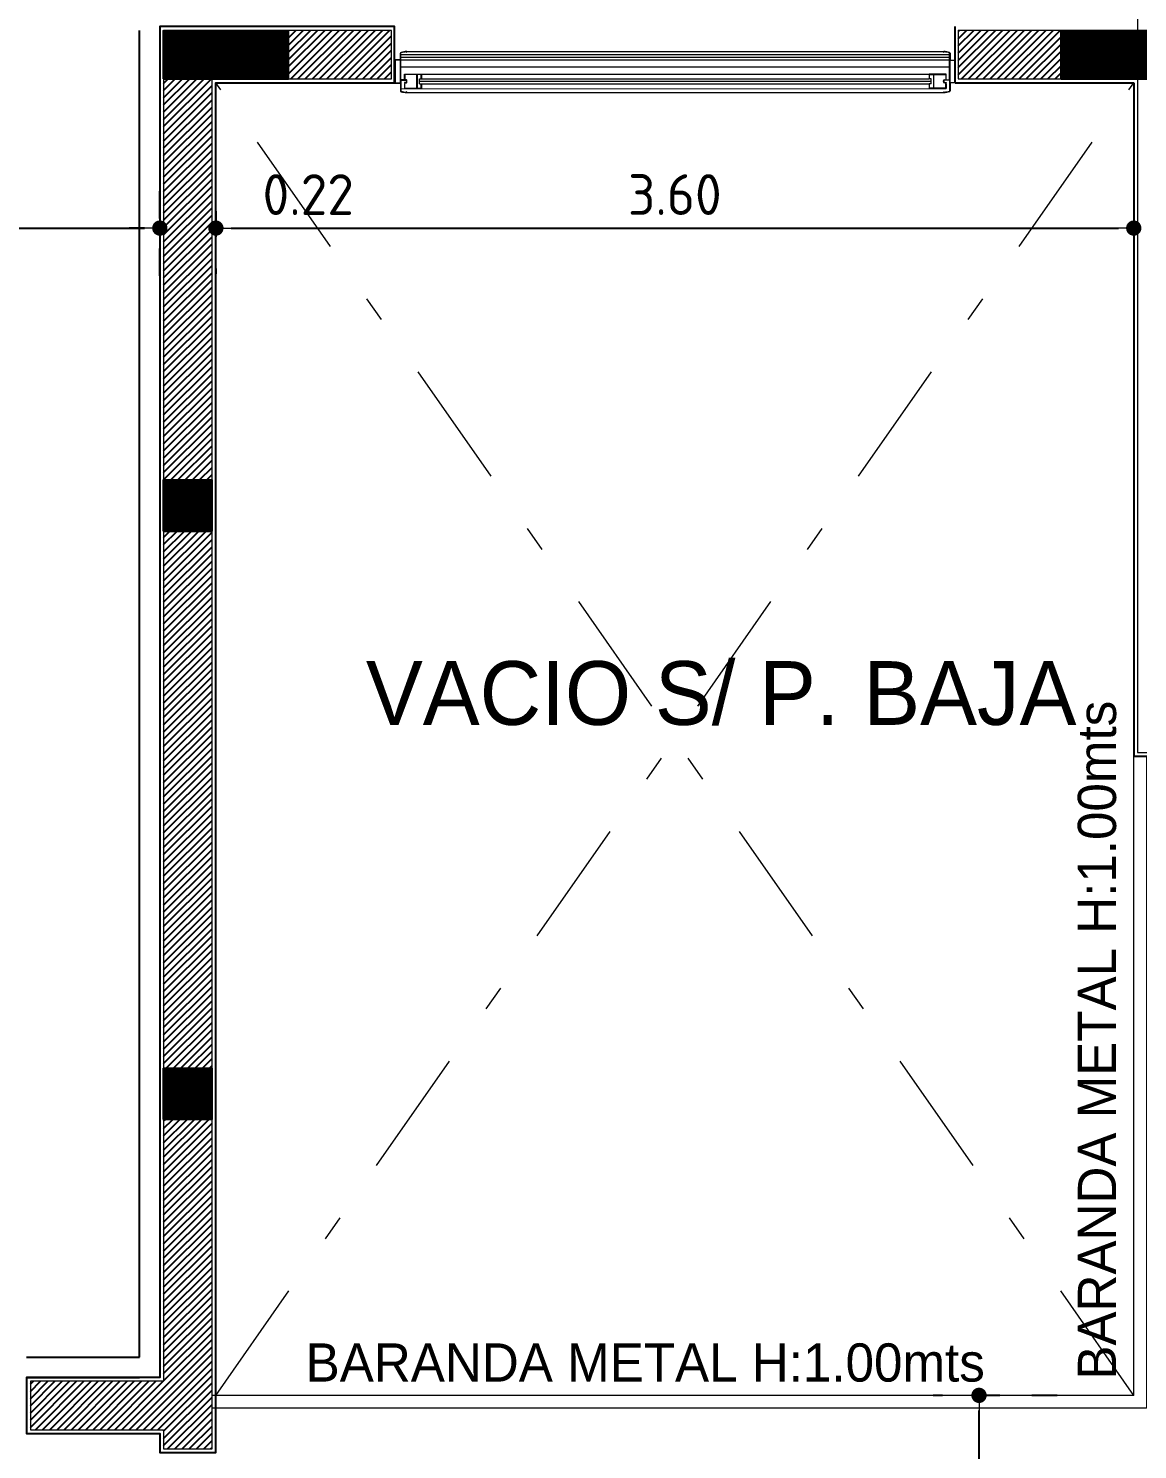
# Model space of a CAD drawing. Extents: x 233 to 569, y -241 to -74.
# Drawn here: x 404.38 to 408.73, y -177.4 to -171.82 of the extents above; entities that cross this region are included whole.
import ezdxf

# ---------------------------------------------------------------- set-up
doc = ezdxf.new("R2010")
doc.units = 0
doc.header["$MEASUREMENT"] = 0
doc.linetypes.add('DASHDOT', pattern=[1, 0.5, -0.25, 0, -0.25])
doc.linetypes.add('DOT2', pattern=[0.125, 0, -0.125])
doc.layers.get('0').update_dxf_attribs({"linetype": 'CONTINUOUS', "lineweight": 50})
doc.layers.get('DEFPOINTS').update_dxf_attribs({"linetype": 'CONTINUOUS'})
for name, color, linetype, lineweight in [('2D N 0 PB ABER VISTA', 1, 'CONTINUOUS', 9), ('2D PA ESTRUCTURA COLUMNAS BORDES', 95, 'CONTINUOUS', 9), ('2D PA ESTRUCTURA COLUMNAS HATCH', 210, 'CONTINUOUS', 9), ('COTAS', 1, 'CONTINUOUS', 9), ('GRAFISMOS', 8, 'CONTINUOUS', 13), ('LINEAS', 2, 'CONTINUOUS', 20), ('TEXTOGREEN', 3, 'CONTINUOUS', 40)]:
    doc.layers.add(name, color=color, linetype=linetype, lineweight=lineweight)
for name, color, linetype in [('2D PA ABERTURAS VISTA', 1, 'CONTINUOUS'), ('2D PA MUROS', 7, 'CONTINUOUS'), ('2D PB MUROS MAMP. HATCH', 10, 'CONTINUOUS'), ('2D PLATEA ESTRUCTURA COLUMNAS HATCH', 92, 'CONTINUOUS')]:
    doc.layers.add(name, color=color, linetype=linetype)
doc.styles.add('ARIAL', font='')
doc.styles.get("Standard").update_dxf_attribs({"font": 'bahnschrift.ttf'})
doc.styles.get('ARIAL').set_extended_font_data('DIN')
doc.dimstyles.new('PLANTA', dxfattribs={"dimscale": 0, "dimtxt": 0.16, "dimasz": 0.06, "dimexe": 0.18, "dimexo": 0, "dimgap": 0.05, "dimtad": 1, "dimzin": 0, "dimdsep": 46, "dimtxsty": 'ARIAL', "dimblk1": 'DOT', "dimblk2": 'DOT', "dimsah": 1, "dimcen": 0.09, "dimclrd": 1, "dimclre": 1, "dimclrt": 3, "dimadec": 0, "dimazin": 0, "dimtfac": 1, "dimtofl": 0, "dimtmove": 0, "dimatfit": 3, "dimldrblk": 'DOT', "dimfxl": 0.18, "dimtolj": 1, "dimtzin": 0, "dimarcsym": 0})
pattern_1 = [(90, (-33.139532, 77.62192647), (-0.00025, 7e-20), []), (180, (-33.139532, 77.62192647), (-9e-20, -0.00025), [])]
pattern_2 = [(45, (0, 0), (-0.0141421356, 0.0141421356), [])]

# ---------------------------------------------------------------- blocks, each defined once
blk = doc.blocks.new('_DOT')
at = {"color": 0, "linetype": 'ByBlock'}
blk.add_line((-0.5, 0), (-1, 0), dxfattribs=at)
at = {"color": 0, "linetype": 'ByBlock', "const_width": 0.5}
blk.add_lwpolyline([(-0.25, 0, 1), (0.25, 0, 1)], format="xyb", close=True, dxfattribs=at)
blk = doc.blocks.new('*D283')
at = {"layer": 'COTAS', "color": 1, "linetype": 'DOT2', "lineweight": -2, "transparency": 16777216}
for p, q in [((400.446, -172.7836), (400.446, -172.4236)), ((404.8917, -172.7836), (404.8917, -172.4236))]:
    blk.add_line(p, q, dxfattribs=at)
at = {"layer": 'COTAS', "color": 1, "lineweight": -2, "transparency": 16777216}
blk.add_line((400.506, -172.6036), (404.8317, -172.6036), dxfattribs=at)
at = {"layer": 'DEFPOINTS', "color": 0, "transparency": 16777216}
for p in [(404.8917, -172.6036), (400.446, -172.7836), (404.8917, -172.7836)]:
    blk.add_point(p, dxfattribs=at)
at = {"layer": 'COTAS', "color": 1, "lineweight": -2, "transparency": 16777216, "xscale": 0.06, "yscale": 0.06, "zscale": 0.06}
for p, rotation in [((400.446, -172.6036), 180.0000652546125), ((404.8917, -172.6036), 6.52546125139256e-05)]:
    blk.add_blockref('_DOT', p, dxfattribs=dict(at, rotation=rotation))
at = {"layer": 'COTAS', "color": 3, "transparency": 16777216, "insert": (402.6689, -172.4728), "char_height": 0.16, "attachment_point": 5, "rotation": 0.0001, "style": 'ARIAL'}
blk.add_mtext('\\A1;4.45', dxfattribs=at)
blk = doc.blocks.new('*D293')
at = {"layer": 'COTAS', "color": 1, "linetype": 'DOT2', "lineweight": -2, "transparency": 16777216}
for p, q in [((408.4117, -177.1841), (407.9249, -177.1841)), ((408.4117, -178.2839), (407.9249, -178.2839))]:
    blk.add_line(p, q, dxfattribs=at)
at = {"layer": 'COTAS', "color": 1, "lineweight": -2, "transparency": 16777216}
blk.add_line((408.1049, -178.2239), (408.1049, -177.2441), dxfattribs=at)
at = {"layer": 'DEFPOINTS', "color": 0, "transparency": 16777216}
for p in [(408.1049, -177.1841), (408.4117, -177.1841), (408.4117, -178.2839)]:
    blk.add_point(p, dxfattribs=at)
at = {"layer": 'COTAS', "color": 1, "lineweight": -2, "transparency": 16777216, "xscale": 0.06, "yscale": 0.06, "zscale": 0.06}
for p, rotation in [((408.1049, -177.1841), 90), ((408.1049, -178.2839), 270)]:
    blk.add_blockref('_DOT', p, dxfattribs=dict(at, rotation=rotation))
at = {"layer": 'COTAS', "color": 3, "transparency": 16777216, "insert": (407.9735, -177.734), "char_height": 0.16, "attachment_point": 5, "rotation": 90, "style": 'ARIAL'}
blk.add_mtext('\\A1;1.10', dxfattribs=at)
blk = doc.blocks.new('*D305')
at = {"layer": 'COTAS', "color": 1, "linetype": 'DOT2', "lineweight": -2, "transparency": 16777216}
for p, q in [((405.1117, -172.5375), (405.1117, -172.7836)), ((408.7117, -172.5375), (408.7117, -172.7836))]:
    blk.add_line(p, q, dxfattribs=at)
at = {"layer": 'COTAS', "color": 1, "lineweight": -2, "transparency": 16777216}
blk.add_line((405.1717, -172.6036), (408.6517, -172.6036), dxfattribs=at)
at = {"layer": 'DEFPOINTS', "color": 0, "transparency": 16777216}
for p in [(405.1117, -172.5375), (408.7117, -172.5375), (408.7117, -172.6036)]:
    blk.add_point(p, dxfattribs=at)
at = {"layer": 'COTAS', "color": 1, "lineweight": -2, "transparency": 16777216, "xscale": 0.06, "yscale": 0.06, "zscale": 0.06, "rotation": 180}
blk.add_blockref('_DOT', (405.1117, -172.6036), dxfattribs=at)
at = {"layer": 'COTAS', "color": 1, "lineweight": -2, "transparency": 16777216, "xscale": 0.06, "yscale": 0.06, "zscale": 0.06}
blk.add_blockref('_DOT', (408.7117, -172.6036), dxfattribs=at)
at = {"layer": 'COTAS', "color": 3, "transparency": 16777216, "insert": (406.9117, -172.472), "char_height": 0.16, "attachment_point": 5, "style": 'ARIAL'}
blk.add_mtext('\\A1;3.60', dxfattribs=at)
blk = doc.blocks.new('*D306')
at = {"layer": 'COTAS', "color": 1, "linetype": 'DOT2', "lineweight": -2, "transparency": 16777216}
for p, q in [((404.8917, -172.7911), (404.8917, -172.4236)), ((405.1117, -172.7911), (405.1117, -172.4236))]:
    blk.add_line(p, q, dxfattribs=at)
at = {"layer": 'COTAS', "color": 1, "lineweight": -2, "transparency": 16777216}
for p, q in [((404.8317, -172.6036), (404.7717, -172.6036)), ((405.1717, -172.6036), (405.7157, -172.6036))]:
    blk.add_line(p, q, dxfattribs=at)
at = {"layer": 'DEFPOINTS', "color": 0, "transparency": 16777216}
for p in [(405.1117, -172.6036), (404.8917, -172.7911), (405.1117, -172.7911)]:
    blk.add_point(p, dxfattribs=at)
at = {"layer": 'COTAS', "color": 1, "lineweight": -2, "transparency": 16777216, "xscale": 0.06, "yscale": 0.06, "zscale": 0.06}
blk.add_blockref('_DOT', (404.8917, -172.6036), dxfattribs=at)
at = {"layer": 'COTAS', "color": 1, "lineweight": -2, "transparency": 16777216, "xscale": 0.06, "yscale": 0.06, "zscale": 0.06, "rotation": 180}
blk.add_blockref('_DOT', (405.1117, -172.6036), dxfattribs=at)
at = {"layer": 'COTAS', "color": 3, "transparency": 16777216, "insert": (405.4737, -172.4722), "char_height": 0.16, "attachment_point": 5, "style": 'ARIAL'}
blk.add_mtext('\\A1;0.22', dxfattribs=at)

msp = doc.modelspace()

# ---------------------------------------------------------------- hatches: boundary and pattern name
at = {"layer": '2D PB MUROS MAMP. HATCH'}
h = msp.add_hatch(dxfattribs=at)
h.set_pattern_fill('_USER', color=256, scale=0.02, angle=45, pattern_type=0)
h.set_pattern_definition(pattern_2)
h.paths.add_polyline_path([(405.8005, -171.8282), (405.5122, -171.8282), (405.5122, -172.0182), (405.8005, -172.0182)])
h.paths.add_polyline_path([(405.5122, -171.8282), (405.3967, -171.8282), (405.3967, -172.0182), (405.5122, -172.0182)])
h = msp.add_hatch(dxfattribs=at)
h.set_pattern_fill('_USER', color=256, scale=0.02, angle=45, pattern_type=0)
h.set_pattern_definition(pattern_2)
h.paths.add_polyline_path([(408.4267, -171.8282), (408.0236, -171.8282), (408.0236, -172.0182), (408.4267, -172.0182)])
h = msp.add_hatch(dxfattribs=at)
h.set_pattern_fill('_USER', color=256, scale=0.02, angle=45, pattern_type=0)
h.set_pattern_definition([(45, (-33.139532, 77.621926), (-0.0141421356, 0.0141421356), [])])
h.paths.add_polyline_path([(405.0967, -172.0182), (404.9067, -172.0182), (404.9067, -173.5918), (405.0967, -173.5918)])
h.paths.add_polyline_path([(405.0967, -173.7928), (404.9067, -173.7928), (404.9067, -175.9001), (405.0967, -175.9001)])
h.paths.add_polyline_path([(405.0967, -176.101), (404.9067, -176.101), (404.9067, -177.1288), (404.3838, -177.1288), (404.3838, -177.3188), (404.9067, -177.3188), (404.9067, -177.3939), (405.0967, -177.3939)])
at = {"layer": '2D PLATEA ESTRUCTURA COLUMNAS HATCH'}
h = msp.add_hatch(dxfattribs=at)
h.set_pattern_fill('NET', color=256, scale=0.002, angle=90)
h.set_pattern_definition(pattern_1)
h.paths.add_polyline_path([(404.9067, -171.8282), (404.9067, -172.0182), (405.3967, -172.0182), (405.3967, -171.8282)])
h = msp.add_hatch(dxfattribs=at)
h.set_pattern_fill('NET', color=256, scale=0.002, angle=90)
h.set_pattern_definition(pattern_1)
h.paths.add_polyline_path([(408.4267, -171.8282), (408.4267, -172.0182), (408.9167, -172.0182), (408.9167, -171.8282)])
h = msp.add_hatch(dxfattribs=at)
h.set_pattern_fill('NET', color=256, scale=0.002, angle=90)
h.set_pattern_definition(pattern_1)
h.paths.add_polyline_path([(405.0967, -173.5918), (404.9067, -173.5918), (404.9067, -173.7928), (405.0967, -173.7928)])
h = msp.add_hatch(dxfattribs=at)
h.set_pattern_fill('NET', color=256, scale=0.002, angle=90)
h.set_pattern_definition(pattern_1)
h.paths.add_polyline_path([(405.0967, -175.9001), (404.9067, -175.9001), (404.9067, -176.101), (405.0967, -176.101)])

# ---------------------------------------------------------------- linework, layer by layer
at = {"layer": '2D N 0 PB ABER VISTA', "color": 1}
for p, q in [((405.8355, -171.9171), (405.8355, -171.9418)), ((405.8355, -171.9418), (405.8355, -171.9171)), ((405.8355, -171.9418), (405.8355, -171.9246)), ((405.8375, -171.9548), (405.8375, -171.9165)), ((405.8375, -172.0206), (405.8375, -171.9165)), ((407.9892, -171.9548), (407.9892, -171.9165)), ((407.9892, -172.0206), (407.9892, -171.9165)), ((407.9912, -171.9171), (407.9912, -171.9418)), ((407.9912, -171.9418), (407.9912, -171.9171)), ((407.9912, -171.9418), (407.9912, -171.9246)), ((405.8344, -171.9429), (405.8129, -171.9429)), ((405.8129, -171.9429), (405.8129, -172.0353)), ((405.815, -171.9449), (405.815, -172.0332)), ((405.8349, -171.9449), (405.815, -171.9449)), ((405.8339, -171.9429), (405.8344, -171.9429)), ((405.8355, -171.9508), (405.8355, -171.9454)), ((405.8355, -172.0327), (405.8355, -171.9454)), ((405.8375, -172.0206), (405.8375, -171.9577)), ((407.9892, -172.0206), (407.9892, -171.9577)), ((407.9912, -171.9508), (407.9912, -171.9454)), ((407.9912, -172.0327), (407.9912, -171.9454)), ((407.9918, -171.9449), (408.0117, -171.9449)), ((407.9928, -171.9428), (407.9923, -171.9428)), ((408.0117, -171.9449), (408.0117, -172.0332)), ((405.8129, -172.0353), (405.8344, -172.0353)), ((405.815, -172.0332), (405.8349, -172.0332)), ((405.8339, -172.0353), (405.8344, -172.0353)), ((405.8355, -172.0363), (405.8355, -172.0653)), ((405.8375, -172.0245), (405.8375, -172.0658)), ((405.8591, -172.0217), (405.8385, -172.0217)), ((405.8385, -172.0235), (405.8588, -172.0235)), ((405.8508, -172.0325), (405.8508, -172.033)), ((405.8587, -172.032), (405.8513, -172.032)), ((405.8513, -172.0336), (405.8591, -172.0336)), ((405.8595, -172.0276), (405.8587, -172.032)), ((405.8588, -172.0235), (405.8595, -172.0276)), ((405.8611, -172.0276), (405.8602, -172.0225)), ((405.8602, -172.0327), (405.8611, -172.0276)), ((407.9656, -172.0276), (407.9665, -172.0225)), ((407.9665, -172.0327), (407.9656, -172.0276)), ((407.9679, -172.0235), (407.9672, -172.0276)), ((407.9672, -172.0276), (407.968, -172.032)), ((407.9675, -172.0217), (407.9882, -172.0217)), ((407.9754, -172.0335), (407.9675, -172.0335)), ((407.9882, -172.0235), (407.9679, -172.0235)), ((407.968, -172.032), (407.9754, -172.032)), ((407.9759, -172.0325), (407.9759, -172.033)), ((407.9892, -172.0245), (407.9892, -172.0658)), ((407.9912, -172.0363), (407.9912, -172.0653)), ((408.0117, -172.0332), (407.9918, -172.0332)), ((407.9928, -172.0353), (407.9923, -172.0353))]:
    msp.add_line(p, q, dxfattribs=at)
at = {"layer": '2D N 0 PB ABER VISTA', "color": 251}
for p, q in [((405.8375, -171.9228), (407.9892, -171.9228)), ((405.858, -171.9111), (407.9666, -171.9111)), ((405.8375, -171.933), (407.9892, -171.933)), ((405.8375, -171.9429), (407.9892, -171.9428)), ((405.8375, -171.971), (407.9892, -171.971)), ((405.9177, -171.9997), (407.909, -171.9997)), ((405.8375, -172.057), (407.909, -172.0557)), ((405.858, -172.0713), (407.9667, -172.0712))]:
    msp.add_line(p, q, dxfattribs=at)
at = {"layer": '2D N 0 PB ABER VISTA'}
for p, q in [((405.8508, -171.9994), (405.9177, -171.9994)), ((405.8508, -172.0198), (405.8508, -171.9994)), ((405.8508, -172.0198), (405.8524, -172.0198)), ((405.8508, -172.0359), (405.8508, -172.0563)), ((405.8508, -172.0359), (405.8524, -172.0359)), ((405.8982, -172.001), (405.8524, -172.001)), ((405.8524, -172.001), (405.8524, -172.0198)), ((405.8524, -172.0548), (405.8524, -172.0359)), ((405.8993, -172.0537), (405.8993, -172.002)), ((405.8993, -172.0537), (405.8993, -172.002)), ((405.9008, -172.002), (405.9008, -172.0537)), ((405.9008, -172.002), (405.9008, -172.0537)), ((405.9151, -172.001), (405.9018, -172.001)), ((405.9098, -172.0175), (407.909, -172.0174)), ((405.9098, -172.0175), (405.9177, -172.0175)), ((405.9098, -172.0377), (405.9098, -172.0175)), ((405.9098, -172.0276), (407.9169, -172.0276)), ((405.9098, -172.0377), (407.909, -172.0377)), ((405.9098, -172.0377), (405.9177, -172.0377)), ((405.9162, -172.0175), (405.9162, -172.002)), ((405.9162, -172.0537), (405.9162, -172.0377)), ((405.9177, -171.9994), (405.9177, -172.0175)), ((405.9177, -172.0377), (405.9177, -172.0563)), ((407.9759, -171.9994), (407.909, -171.9994)), ((407.909, -171.9994), (407.909, -172.0174)), ((407.9169, -172.0174), (407.909, -172.0174)), ((407.909, -172.0377), (407.909, -172.0563)), ((407.9169, -172.0377), (407.909, -172.0377)), ((407.9105, -172.0174), (407.9105, -172.002)), ((407.9105, -172.0537), (407.9105, -172.0377)), ((407.9116, -172.001), (407.9249, -172.001)), ((407.9169, -172.0377), (407.9169, -172.0174)), ((407.9259, -172.002), (407.9259, -172.0537)), ((407.9259, -172.002), (407.9259, -172.0537)), ((407.9274, -172.0537), (407.9274, -172.002)), ((407.9274, -172.0537), (407.9274, -172.002)), ((407.9285, -172.001), (407.9743, -172.001)), ((407.9743, -172.001), (407.9743, -172.0198)), ((407.9759, -172.0198), (407.9743, -172.0198)), ((407.9743, -172.0547), (407.9743, -172.0359)), ((407.9759, -172.0359), (407.9743, -172.0359)), ((407.9759, -172.0198), (407.9759, -171.9994)), ((407.9759, -172.0359), (407.9759, -172.0563)), ((405.9177, -172.0563), (405.8508, -172.0563)), ((405.8524, -172.0548), (405.8982, -172.0548)), ((405.9018, -172.0548), (405.9151, -172.0548)), ((407.909, -172.0563), (407.9759, -172.0563)), ((407.9249, -172.0547), (407.9116, -172.0547)), ((407.9743, -172.0547), (407.9285, -172.0547))]:
    msp.add_line(p, q, dxfattribs=at)
at = {"layer": '2D N 0 PB ABER VISTA', "color": 1}
for centre, radius, start, end in [((405.8385, -171.9171), 0.00307, 106.1282, 180.0006), ((405.8385, -171.9165), 0.00102, 106.014, 180.0006), ((405.859, -171.9879), 0.0768, 89.2263, 106.1282), ((405.859, -171.9879), 0.0753, 89.8991, 106.014), ((405.86, -171.9121), 0.00102, 209.5621, 89.2263), ((407.9667, -171.9121), 0.00102, 90.7749, 330.439), ((407.9677, -171.9879), 0.0768, 73.8729, 90.7749), ((407.9677, -171.9879), 0.0753, 73.9872, 90.102), ((407.9882, -171.9165), 0.00102, 0.0006, 73.9872), ((407.9882, -171.9171), 0.00307, 0.0006, 73.8729), ((405.8344, -171.9418), 0.00102, 270.0006, 0.0006), ((405.8349, -171.9454), 0.000512, 0.0006, 90.0006), ((407.9923, -171.9418), 0.00102, 180.0006, 270.0006), ((407.9918, -171.9454), 0.000512, 90.0006, 180.0006), ((405.8344, -172.0363), 0.00102, 0.0006, 90.0006), ((405.8349, -172.0327), 0.000512, 270.0006, 0.0006), ((405.8385, -172.0206), 0.00102, 180.0006, 270.0006), ((405.8385, -172.0245), 0.00102, 90.0006, 180.0006), ((405.8513, -172.0325), 0.000512, 90.0006, 180.0006), ((405.8513, -172.033), 0.000512, 180.0006, 270.0006), ((405.8591, -172.0227), 0.00102, 10.0006, 90.0006), ((405.8591, -172.0325), 0.00102, 270.0006, 350.0006), ((407.9675, -172.0227), 0.00102, 90.0006, 170.0006), ((407.9675, -172.0325), 0.00102, 190.0006, 270.0006), ((407.9754, -172.0325), 0.000512, 0.0006, 90.0006), ((407.9754, -172.033), 0.000512, 270.0006, 0.0006), ((407.9882, -172.0206), 0.00102, 270.0006, 0.0006), ((407.9882, -172.0245), 0.00102, 0.0006, 90.0006), ((407.9918, -172.0327), 0.000512, 180.0006, 270.0006), ((407.9923, -172.0363), 0.00102, 90.0006, 180.0006), ((405.8385, -172.0653), 0.00307, 180.0006, 253.8729), ((405.8385, -172.0658), 0.00102, 180.0006, 253.9872), ((405.859, -171.9945), 0.0768, 253.8729, 270.7749), ((405.859, -171.9945), 0.0753, 253.9872, 270.102), ((405.86, -172.0702), 0.00102, 270.7749, 150.439), ((407.9667, -172.0702), 0.00102, 29.5621, 269.2263), ((407.9677, -171.9944), 0.0768, 269.2263, 286.1282), ((407.9677, -171.9944), 0.0753, 269.8991, 286.014), ((407.9882, -172.0658), 0.00102, 286.014, 0.0006), ((407.9882, -172.0653), 0.00307, 286.1282, 0.0006)]:
    msp.add_arc(centre, radius, start, end, dxfattribs=at)
at = {"layer": '2D N 0 PB ABER VISTA'}
for centre, start, end in [((405.8982, -172.002), 0.0006, 90.0006), ((405.8982, -172.002), 0.0006, 90.0006), ((405.9018, -172.002), 90.0006, 180.0006), ((405.9018, -172.002), 90.0006, 180.0006), ((405.9151, -172.002), 0.0006, 90.0006), ((407.9116, -172.002), 90.0006, 180.0006), ((407.9249, -172.002), 0.0006, 90.0006), ((407.9249, -172.002), 0.0006, 90.0006), ((407.9285, -172.002), 90.0006, 180.0006), ((407.9285, -172.002), 90.0006, 180.0006), ((405.8982, -172.0537), 270.0006, 0.0006), ((405.8982, -172.0537), 270.0006, 0.0006), ((405.9018, -172.0537), 180.0006, 270.0006), ((405.9018, -172.0537), 180.0006, 270.0006), ((405.9151, -172.0537), 270.0006, 0.0006), ((407.9116, -172.0537), 180.0006, 270.0006), ((407.9249, -172.0537), 270.0006, 0.0006), ((407.9249, -172.0537), 270.0006, 0.0006), ((407.9285, -172.0537), 180.0006, 270.0006), ((407.9285, -172.0537), 180.0006, 270.0006)]:
    msp.add_arc(centre, 0.00102, start, end, dxfattribs=at)
at = {"layer": '2D PA ABERTURAS VISTA', "color": 251}
for p, q in [((404.8117, -177.0339), (404.8117, -171.8282)), ((404.3688, -177.0339), (404.8117, -177.0339))]:
    msp.add_line(p, q, dxfattribs=at)
at = {"layer": '2D PA ESTRUCTURA COLUMNAS BORDES'}
for points in [[(404.9067, -171.827), (405.3967, -171.827), (405.3967, -172.0182), (404.9067, -172.0182)], [(408.4267, -171.827), (408.9167, -171.827), (408.9167, -172.0182), (408.4267, -172.0182)], [(405.0967, -173.5918), (405.0967, -173.7928), (404.9067, -173.7928), (404.9067, -173.5918)], [(405.0967, -175.9001), (405.0967, -176.101), (404.9067, -176.101), (404.9067, -175.9001)]]:
    msp.add_lwpolyline(points, close=True, dxfattribs=at)
at = {"layer": '2D PA ESTRUCTURA COLUMNAS HATCH'}
for points in [[(404.9067, -173.5918), (405.0967, -173.5918), (405.0967, -173.7928), (404.9067, -173.7928)], [(404.9067, -175.9001), (405.0967, -175.9001), (405.0967, -176.101), (404.9067, -176.101)]]:
    msp.add_lwpolyline(points, close=True, dxfattribs=at)
at = {"layer": '2D PA MUROS'}
for p, q in [((408.0117, -172.0332), (408.0117, -171.8132)), ((408.0117, -172.0332), (408.7117, -172.0332)), ((408.4117, -172.0332), (408.7117, -172.0332)), ((408.7117, -172.0332), (408.7117, -174.676)), ((408.7117, -174.676), (408.9439, -174.676)), ((404.3688, -177.1138), (404.8117, -177.1138)), ((404.8117, -177.1138), (404.8117, -177.1138))]:
    msp.add_line(p, q, dxfattribs=at)
msp.add_lwpolyline([(405.8117, -172.0332), (405.8117, -171.8132), (404.8917, -171.8132), (404.8917, -177.1138), (404.3688, -177.1138), (404.3688, -177.3338), (404.8917, -177.3338), (404.8917, -177.4089), (405.1117, -177.4089), (405.1117, -172.0332)], close=True, dxfattribs=at)
at = {"layer": 'GRAFISMOS'}
for points in [[(409.7901, -169.5114), (409.7901, -169.2413), (408.7267, -169.2413), (408.7267, -171.8282), (408.0236, -171.8282), (408.0236, -172.0182), (408.7267, -172.0182), (408.7267, -174.661), (408.9289, -174.661), (408.9289, -174.541), (408.8467, -174.541), (408.8467, -173.0299), (411.0076, -173.0299), (411.0076, -170.4957), (410.4876, -170.4957), (410.4876, -170.5857), (410.8876, -170.5857), (410.8876, -172.9099), (408.9167, -172.9099), (408.9167, -169.5113)], [(405.8005, -172.0182), (405.8005, -171.8282), (404.9067, -171.8282), (404.9067, -177.1288), (404.3838, -177.1288), (404.3838, -177.3188), (404.9067, -177.3188), (404.9067, -177.3939), (405.0967, -177.3939), (405.0967, -172.0182)]]:
    msp.add_lwpolyline(points, close=True, dxfattribs=at)
at = {"layer": 'GRAFISMOS', "linetype": 'DASHDOT'}
for points in [[(408.7117, -177.1841), (405.1117, -172.0332), (405.1117, -172.0332)], [(405.1117, -177.1841), (408.7117, -172.0332), (408.7117, -172.0332)]]:
    msp.add_lwpolyline(points, dxfattribs=at)
at = {"layer": 'LINEAS'}
msp.add_line((408.7117, -177.1841), (408.7117, -174.676), dxfattribs=at)
for points in [[(408.7617, -174.676), (408.7617, -177.2341), (405.1117, -177.2341), (405.0967, -177.2341)], [(408.7117, -177.1841), (405.1117, -177.1841), (405.0967, -177.1841)]]:
    msp.add_lwpolyline(points, dxfattribs=at)

# ---------------------------------------------------------------- texts
at = {"layer": 'COTAS'}
msp.add_text('BARANDA METAL H:1.00mts', height=0.15, rotation=90, dxfattribs=at).set_placement((408.6423, -177.1225))
msp.add_text('BARANDA METAL H:1.00mts', height=0.15, dxfattribs=at).set_placement((405.4636, -177.1301))
at = {"layer": 'TEXTOGREEN'}
msp.add_text('VACIO S/ P. BAJA', height=0.25, dxfattribs=at).set_placement((405.7002, -174.553))

# ---------------------------------------------------------------- dimensions: what is measured, and where the dimension line sits
at = {"layer": 'COTAS'}
for p1, p2, distance, picture, middle in [((400.446, -172.7836), (404.8917, -172.7836), 0.18, '*D283', (402.6689, -172.4728)), ((404.8917, -172.7911), (405.1117, -172.7911), 0.1875, '*D306', (405.4737, -172.4722)), ((405.1117, -172.5375), (408.7117, -172.5375), -0.0661, '*D305', (406.9117, -172.472)), ((408.4117, -178.2839), (408.4117, -177.1841), 0.3068, '*D293', (407.9735, -177.734))]:
    dim = msp.add_aligned_dim(p1=p1, p2=p2, distance=distance, dimstyle='PLANTA', override={"dimscale": 1}, dxfattribs=at)
    dim.commit()
    dim.dimension.update_dxf_attribs({"geometry": picture, "text_midpoint": middle})

doc.saveas('drawing.dxf')
